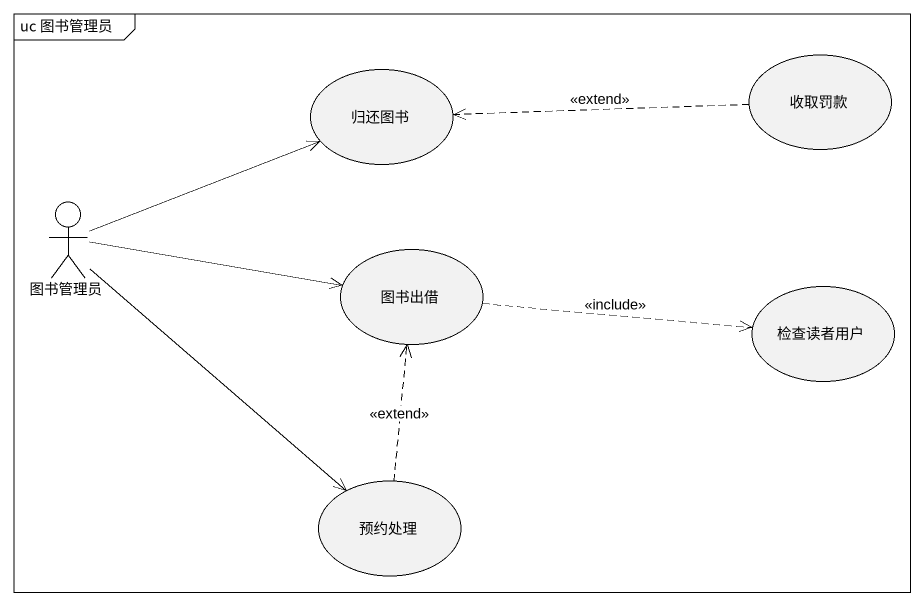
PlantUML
@startuml
mainframe uc 图书管理员
usecase 收取罚款
usecase 归还图书
actor 图书管理员
usecase 图书出借
usecase 检查读者用户
usecase 预约处理
收取罚款 .left.> 归还图书 : <<extend>>
图书管理员 -right-> 归还图书
图书管理员 -right-> 图书出借
图书管理员 --> 预约处理
图书出借 .right.> 检查读者用户 : <<include>>
预约处理 .up.> 图书出借 : <<extend>>
@enduml
